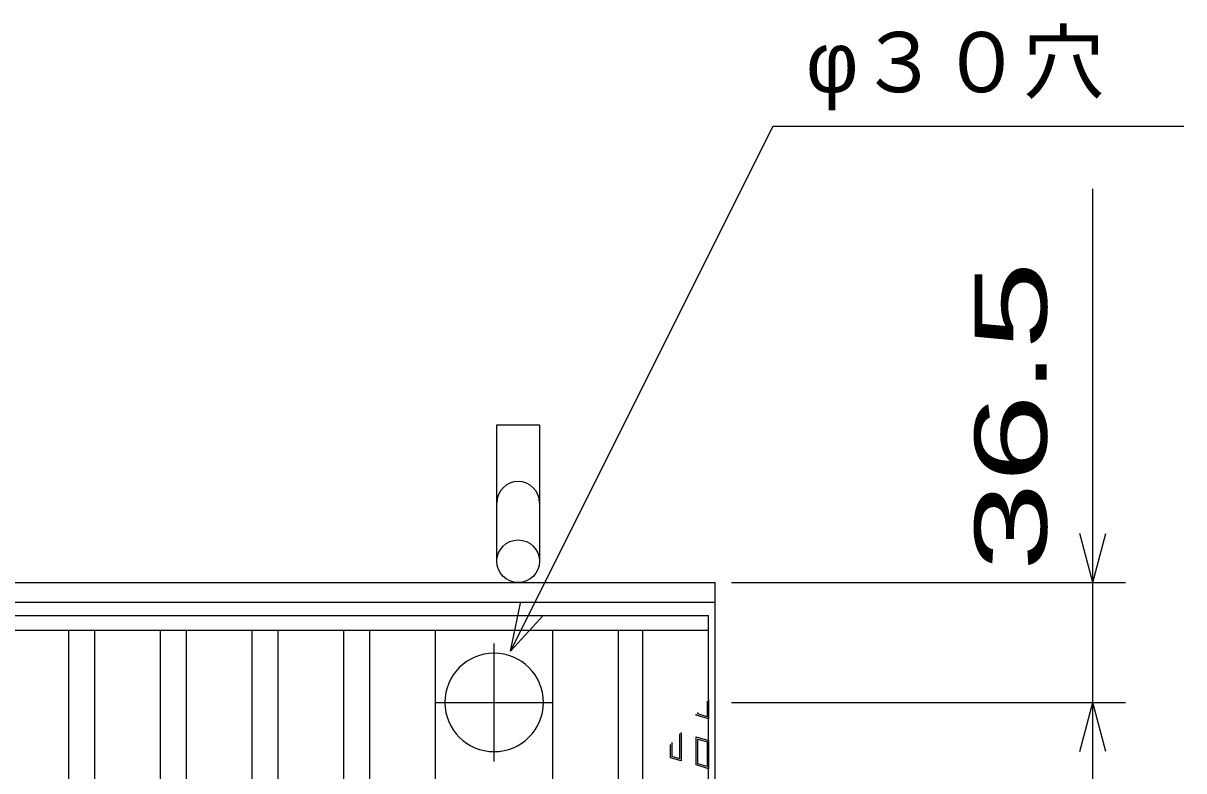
# Model space of a CAD drawing. Units: millimetres, scale not verified. Extents: x -1823 to 1731, y -1286 to 1054.
# Drawn here: x -563.4 to -210, y 253 to 480.8 of the extents above; entities that cross this region are included whole.
import ezdxf
from ezdxf.enums import TextEntityAlignment as Align

# ---------------------------------------------------------------- set-up
doc = ezdxf.new("R2010")
doc.units = ezdxf.units.MM
doc.header["$LTSCALE"] = 10
doc.linetypes.add('CHAIN', pattern=[18.5, 12, -1.5, 3.5, -1.5])
for name, color, linetype, lineweight in [('16', 3, 'Continuous', 25), ('17', 3, 'Continuous', 25), ('19', 6, 'Continuous', 25), ('22', 2, 'Continuous', 25)]:
    doc.layers.add(name, color=color, linetype=linetype, lineweight=lineweight)
doc.styles.add('ベクトル', font='')
doc.styles.get('ベクトル').set_extended_font_data('ベクトル')

msp = doc.modelspace()

# ---------------------------------------------------------------- linework, layer by layer
at = {"layer": '16'}
for p, q in [((-1350.7, 300.35), (-354.7, 300.35)), ((-354.7, 295.85), (-354.7, 300.35)), ((-1350.7, 295.85), (-354.7, 295.85)), ((-569.5, 295.85), (-549.5, 295.85)), ((-549.5, 4.85), (-549.5, 295.85)), ((-541.6, 4.85), (-541.6, 295.85)), ((-541.6, 295.85), (-521.6, 295.85)), ((-521.6, 4.85), (-521.6, 295.85)), ((-513.7, 4.85), (-513.7, 295.85)), ((-513.7, 295.85), (-493.7, 295.85)), ((-493.7, 4.85), (-493.7, 295.85)), ((-485.8, 4.85), (-485.8, 295.85)), ((-485.8, 295.85), (-465.8, 295.85)), ((-465.8, 4.85), (-465.8, 295.85)), ((-457.9, 4.85), (-457.9, 295.85)), ((-457.9, 295.85), (-437.9, 295.85)), ((-437.9, 4.85), (-437.9, 295.85)), ((-402.1, 4.85), (-402.1, 295.85)), ((-402.1, 295.85), (-382.1, 295.85)), ((-382.1, 4.85), (-382.1, 295.85)), ((-374.7, 4.85), (-374.7, 295.85)), ((-374.7, 295.85), (-354.7, 295.85)), ((-354.7, 4.85), (-354.7, 295.85))]:
    msp.add_line(p, q, dxfattribs=at)
at = {"layer": '16', "linetype": 'CHAIN'}
for p, q in [((-420, 255.85), (-420, 291.85)), ((-438, 273.85), (-402, 273.85))]:
    msp.add_line(p, q, dxfattribs=at)
at = {"layer": '16'}
for start, end in [(90, 270), (270, 90)]:
    msp.add_arc((-420, 273.85), 15, start, end, dxfattribs=at)
at = {"layer": '17'}
for p, q in [((-355.18, 274.2), (-355.18, 269.49)), ((-354.7, 274.76), (-354.7, 268.85)), ((-358.5, 269.99), (-358.5, 270.27)), ((-354.7, 268.85), (-358.5, 269.99)), ((-358.03, 270.34), (-358.03, 270.83)), ((-355.18, 269.49), (-358.03, 270.34)), ((-365.84, 257.34), (-365.84, 261.59)), ((-363.61, 264.23), (-363.56, 264.21)), ((-363.56, 264.21), (-363.56, 256.65)), ((-363.27, 264.62), (-363.09, 264.57)), ((-363.09, 264.57), (-363.09, 256.02)), ((-358.5, 263.34), (-354.7, 262.2)), ((-358.5, 254.79), (-358.5, 263.34)), ((-358.03, 262.7), (-355.18, 261.85)), ((-358.03, 255.14), (-358.03, 262.7)), ((-355.18, 261.85), (-355.18, 254.29)), ((-354.7, 262.2), (-354.7, 253.65)), ((-366.32, 256.98), (-366.32, 261.02)), ((-363.09, 256.02), (-366.32, 256.98)), ((-363.56, 256.65), (-365.84, 257.34)), ((-354.7, 253.65), (-358.5, 254.79)), ((-355.18, 254.29), (-358.03, 255.14))]:
    msp.add_line(p, q, dxfattribs=at)
at = {"layer": '19'}
for p, q in [((-419.2, 316.85), (-419.2, 358.47)), ((-419.2, 358.47), (-406.2, 358.47)), ((-406.2, 358.47), (-406.2, 316.85)), ((-1352.7, 310.35), (-352.7, 310.35)), ((-352.7, 250.35), (-352.7, 310.35)), ((-1352.7, 304.35), (-352.7, 304.35))]:
    msp.add_line(p, q, dxfattribs=at)
msp.add_circle((-412.7, 316.85), 6.5, dxfattribs=at)
msp.add_arc((-412.7, 334.69), 6.5, 0, 180, dxfattribs=at)
at = {"layer": '22', "color": 4}
for p, q in [((-415, 289.45), (-335, 449.45)), ((-335, 449.45), (-210, 449.45)), ((-237.7, 310.35), (-237.7, 430.35)), ((-237.7, 310.35), (-241.7, 325.35)), ((-237.7, 310.35), (-233.7, 325.35)), ((-347.7, 310.35), (-227.7, 310.35)), ((-237.7, 273.85), (-237.7, 310.35)), ((-415, 289.45), (-412, 304.05)), ((-415, 289.45), (-405, 300.45)), ((-347.7, 273.85), (-227.7, 273.85)), ((-241.7, 258.85), (-237.7, 273.85)), ((-233.7, 258.85), (-237.7, 273.85)), ((-237.7, 26.85), (-237.7, 273.85))]:
    msp.add_line(p, q, dxfattribs=at)

# ---------------------------------------------------------------- texts
at = {"layer": '22', "style": 'ベクトル'}
msp.add_text('φ３０穴', height=18.33, dxfattribs=at).set_placement((-325, 468.95), align=Align.MIDDLE_LEFT)
at = {"layer": '22', "style": 'ベクトル', "width": 1.65}
msp.add_text(' 36.5 ', height=21.99, rotation=90, dxfattribs=at).set_placement((-262.7, 300.35), align=Align.MIDDLE_LEFT)

doc.saveas('drawing.dxf')
